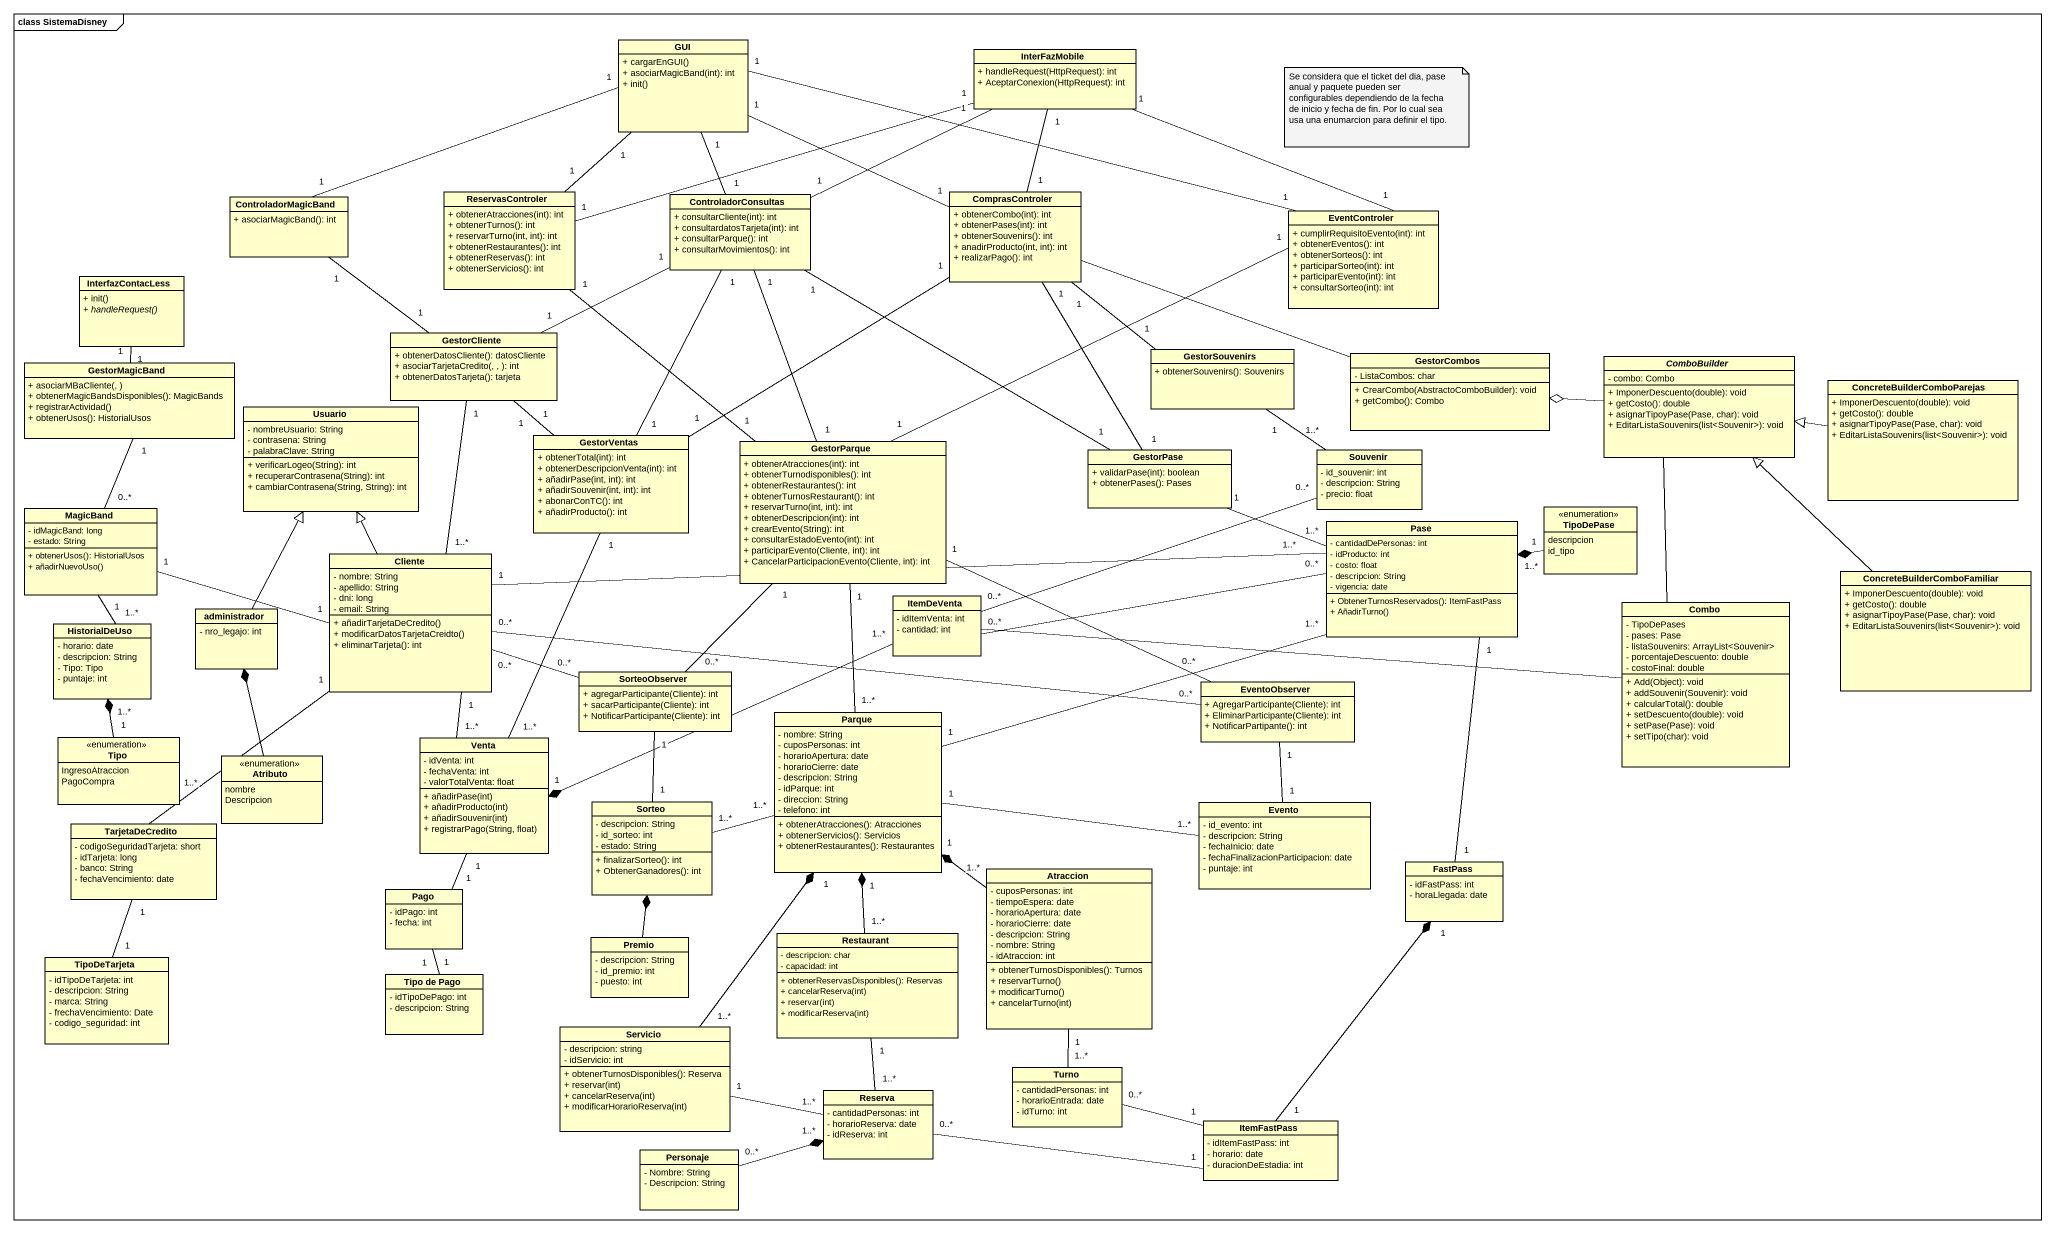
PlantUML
@startuml
mainframe class SistemaDisney
hide circle
hide empty members
skinparam classAttributeIconSize 0
class GUI {
  + cargarEnGUI()
  + asociarMagicBand(int): int
  + init()
}
class InterFazMobile {
  + handleRequest(HttpRequest): int
  + AceptarConexion(HttpRequest): int
}
class ControladorMagicBand {
  + asociarMagicBand(): int
}
class ReservasControler {
  + obtenerAtracciones(int): int
  + obtenerTurnos(): int
  + reservarTurno(int, int): int
  + obtenerRestaurantes(): int
  + obtenerReservas(): int
  + obtenerServicios(): int
}
class ControladorConsultas {
  + consultarCliente(int): int
  + consultardatosTarjeta(int): int
  + consultarParque(): int
  + consultarMovimientos(): int
}
class ComprasControler {
  + obtenerCombo(int): int
  + obtenerPases(int): int
  + obtenerSouvenirs(): int
  + anadirProducto(int, int): int
  + realizarPago(): int
}
class EventControler {
  + cumplirRequisitoEvento(int): int
  + obtenerEventos(): int
  + obtenerSorteos(): int
  + participarSorteo(int): int
  + participarEvento(int): int
  + consultarSorteo(int): int
}
class InterfazContacLess {
  + init()
  {abstract} + handleRequest()
}
class GestorCliente {
  + obtenerDatosCliente(): datosCliente
  + asociarTarjetaCredito(, , ): int
  + obtenerDatosTarjeta(): tarjeta
}
class GestorSouvenirs {
  + obtenerSouvenirs(): Souvenirs
}
class GestorCombos {
  - ListaCombos: char
  + CrearCombo(AbstractoComboBuilder): void
  + getCombo(): Combo
}
abstract class ComboBuilder {
  - combo: Combo
  + ImponerDescuento(double): void
  + getCosto(): double
  + asignarTipoyPase(Pase, char): void
  + EditarListaSouvenirs(list<Souvenir>): void
}
class GestorMagicBand {
  + asociarMBaCliente(, )
  + obtenerMagicBandsDisponibles(): MagicBands
  + registrarActividad()
  + obtenerUsos(): HistorialUsos
}
class ConcreteBuilderComboParejas {
  + ImponerDescuento(double): void
  + getCosto(): double
  + asignarTipoyPase(Pase, char): void
  + EditarListaSouvenirs(list<Souvenir>): void
}
class Usuario {
  - nombreUsuario: String
  - contrasena: String
  - palabraClave: String
  + verificarLogeo(String): int
  + recuperarContrasena(String): int
  + cambiarContrasena(String, String): int
}
class GestorVentas {
  + obtenerTotal(int): int
  + obtenerDescripcionVenta(int): int
  + añadirPase(int, int): int
  + añadirSouvenir(int, int): int
  + abonarConTC(): int
  + añadirProducto(): int
}
class GestorParque {
  + obtenerAtracciones(int): int
  + obtenerTurnodisponibles(): int
  + obtenerRestaurantes(): int
  + obtenerTurnosRestaurant(): int
  + reservarTurno(int, int): int
  + obtenerDescripcion(int): int
  + crearEvento(String): int
  + consultarEstadoEvento(int): int
  + participarEvento(Cliente, int): int
  + CancelarParticipacionEvento(Cliente, int): int
}
class GestorPase {
  + validarPase(int): boolean
  + obtenerPases(): Pases
}
class Souvenir {
  - id_souvenir: int
  - descripcion: String
  - precio: float
}
class MagicBand {
  - idMagicBand: long
  - estado: String
  + obtenerUsos(): HistorialUsos
  + añadirNuevoUso()
}
enum TipoDePase {
  descripcion
  id_tipo
}
class Pase {
  - cantidadDePersonas: int
  - idProducto: int
  - costo: float
  - descripcion: String
  - vigencia: date
  + ObtenerTurnosReservados(): ItemFastPass
  + AñadirTurno()
}
class Cliente {
  - nombre: String
  - apellido: String
  - dni: long
  - email: String
  + añadirTarjetaDeCredito()
  + modificarDatosTarjetaCreidto()
  + eliminarTarjeta(): int
}
class ConcreteBuilderComboFamiliar {
  + ImponerDescuento(double): void
  + getCosto(): double
  + asignarTipoyPase(Pase, char): void
  + EditarListaSouvenirs(list<Souvenir>): void
}
class HistorialDeUso {
  - horario: date
  - descripcion: String
  - Tipo: Tipo
  - puntaje: int
}
class administrador {
  - nro_legajo: int
}
class ItemDeVenta {
  - idItemVenta: int
  - cantidad: int
}
class Combo {
  - TipoDePases
  - pases: Pase
  - listaSouvenirs: ArrayList<Souvenir>
  - porcentajeDescuento: double
  - costoFinal: double
  + Add(Object): void
  + addSouvenir(Souvenir): void
  + calcularTotal(): double
  + setDescuento(double): void
  + setPase(Pase): void
  + setTipo(char): void
}
class SorteoObserver {
  + agregarParticipante(Cliente): int
  + sacarParticipante(Cliente): int
  + NotificarParticipante(Cliente): int
}
class EventoObserver {
  + AgregarParticipante(Cliente): int
  + EliminarParticipante(Cliente): int
  + NotificarPartipante(): int
}
enum Tipo {
  IngresoAtraccion
  PagoCompra
}
class Venta {
  - idVenta: int
  - fechaVenta: int
  - valorTotalVenta: float
  + añadirPase(int)
  + añadirProducto(int)
  + añadirSouvenir(int)
  + registrarPago(String, float)
}
class Parque {
  - nombre: String
  - cuposPersonas: int
  - horarioApertura: date
  - horarioCierre: date
  - descripcion: String
  - idParque: int
  - direccion: String
  - telefono: int
  + obtenerAtracciones(): Atracciones
  + obtenerServicios(): Servicios
  + obtenerRestaurantes(): Restaurantes
}
enum Atributo {
  nombre
  Descripcion
}
class Sorteo {
  - descripcion: String
  - id_sorteo: int
  - estado: String
  + finalizarSorteo(): int
  + ObtenerGanadores(): int
}
class Evento {
  - id_evento: int
  - descripcion: String
  - fechaInicio: date
  - fechaFinalizacionParticipacion: date
  - puntaje: int
}
class TarjetaDeCredito {
  - codigoSeguridadTarjeta: short
  - idTarjeta: long
  - banco: String
  - fechaVencimiento: date
}
class Pago {
  - idPago: int
  - fecha: int
}
class Atraccion {
  - cuposPersonas: int
  - tiempoEspera: date
  - horarioApertura: date
  - horarioCierre: date
  - descripcion: String
  - nombre: String
  - idAtraccion: int
  + obtenerTurnosDisponibles(): Turnos
  + reservarTurno()
  + modificarTurno()
  + cancelarTurno(int)
}
class FastPass {
  - idFastPass: int
  - horaLlegada: date
}
class Premio {
  - descripcion: String
  - id_premio: int
  - puesto: int
}
class Restaurant {
  - descripcion: char
  - capacidad: int
  + obtenerReservasDisponibles(): Reservas
  + cancelarReserva(int)
  + reservar(int)
  + modificarReserva(int)
}
class TipoDeTarjeta {
  - idTipoDeTarjeta: int
  - descripcion: String
  - marca: String
  - frechaVencimiento: Date
  - codigo_seguridad: int
}
class "Tipo de Pago" as Tipo_de_Pago {
  - idTipoDePago: int
  - descripcion: String
}
class Servicio {
  - descripcion: string
  - idServicio: int
  + obtenerTurnosDisponibles(): Reserva
  + reservar(int)
  + cancelarReserva(int)
  + modificarHorarioReserva(int)
}
class Reserva {
  - cantidadPersonas: int
  - horarioReserva: date
  - idReserva: int
}
class Turno {
  - cantidadPersonas: int
  - horarioEntrada: date
  - idTurno: int
}
class ItemFastPass {
  - idItemFastPass: int
  - horario: date
  - duracionDeEstadia: int
}
class Personaje {
  - Nombre: String
  - Descripcion: String
}
GUI "1" -left- "1" ControladorMagicBand
InterFazMobile "1" -left- "1" ReservasControler
InterFazMobile "1" -left- "1" ControladorConsultas
InterFazMobile "1" -- "1" ComprasControler
InterFazMobile "1" -right- "1" EventControler
ReservasControler "1" -up- "1" GUI
ReservasControler "1" -- "1" GestorParque
ControladorConsultas "1" -up- "1" GUI
ControladorConsultas "1" -left- "1" GestorCliente
ControladorConsultas "1" -- "1" GestorVentas
ControladorConsultas "1" -right- "1" GestorPase
ComprasControler "1" -left- "1" GUI
ComprasControler -right- GestorCombos
EventControler "1" -left- "1" GUI
EventControler "1" -left- "1" GestorParque
InterfazContacLess "1" -- "1" GestorMagicBand
GestorCliente "1" -up- "1" ControladorMagicBand
GestorCliente "1" -- "1" GestorVentas
GestorCliente "1" -- "1..*" Cliente
GestorSouvenirs "1" -up- "1" ComprasControler
GestorSouvenirs "1" -- "1..*" Souvenir
ComboBuilder -left-o GestorCombos
ComboBuilder -- Combo
GestorMagicBand "1" -- "0..*" MagicBand
ConcreteBuilderComboParejas -left-|> ComboBuilder
GestorVentas "1" -up- "1" ComprasControler
GestorVentas "1" -- "1..*" Venta
GestorParque "1" -up- "1" ControladorConsultas
GestorParque "1" -- "0..*" SorteoObserver
GestorParque "1" -right- "0..*" EventoObserver
GestorParque "1" -- "1..*" Parque
GestorPase "1" -up- "1" ComprasControler
GestorPase "1" -right- "1..*" Pase
TipoDePase "1" -left-* "1..*" Pase
Cliente -up-|> Usuario
Cliente "1" -left- "1" MagicBand
Cliente "1" -right- "1..*" Pase
Cliente "0..*" -right- "0..*" SorteoObserver
Cliente "0..*" -right- "0..*" EventoObserver
Cliente "1" -- "1..*" Venta
Cliente "1" -- "1..*" TarjetaDeCredito
ConcreteBuilderComboFamiliar -up-|> ComboBuilder
HistorialDeUso "1..*" -up- "1" MagicBand
administrador -up-|> Usuario
ItemDeVenta "0..*" -right- "0..*" Souvenir
ItemDeVenta "0..*" -right- "0..*" Pase
ItemDeVenta "1..*" -left-* "1" Venta
Combo -left- ItemDeVenta
EventoObserver "1" -- "1" Evento
Tipo "1" -up-* "1..*" HistorialDeUso
Parque "1" -right- "1..*" Pase
Parque "1" -right- "1..*" Evento
Atributo -up-* administrador
Sorteo "1" -up- "1" SorteoObserver
Sorteo "1..*" -right- "1..*" Parque
TarjetaDeCredito "1" -- "1" TipoDeTarjeta
Pago "1" -up- "1" Venta
Pago "1" -- "1" Tipo_de_Pago
Atraccion "1..*" -up-* "1" Parque
Atraccion "1" -- "1..*" Turno
FastPass "1" -up- "1" Pase
Premio -up-* Sorteo
Restaurant "1..*" -up-* "1" Parque
Servicio "1..*" -up-* "1" Parque
Servicio "1" -right- "1..*" Reserva
Reserva "1..*" -up- "1" Restaurant
Reserva "0..*" -right- "1" ItemFastPass
Turno "0..*" -right- "1" ItemFastPass
ItemFastPass "1" -up-* "1" FastPass
Personaje "0..*" -right-* "1..*" Reserva
note as N1
  Se considera que el ticket del dia, pase anual y paquete pueden ser configurables dependiendo de la fecha de inicio y fecha de fin. Por lo cual sea usa una enumarcion para definir el tipo.
end note
@enduml
